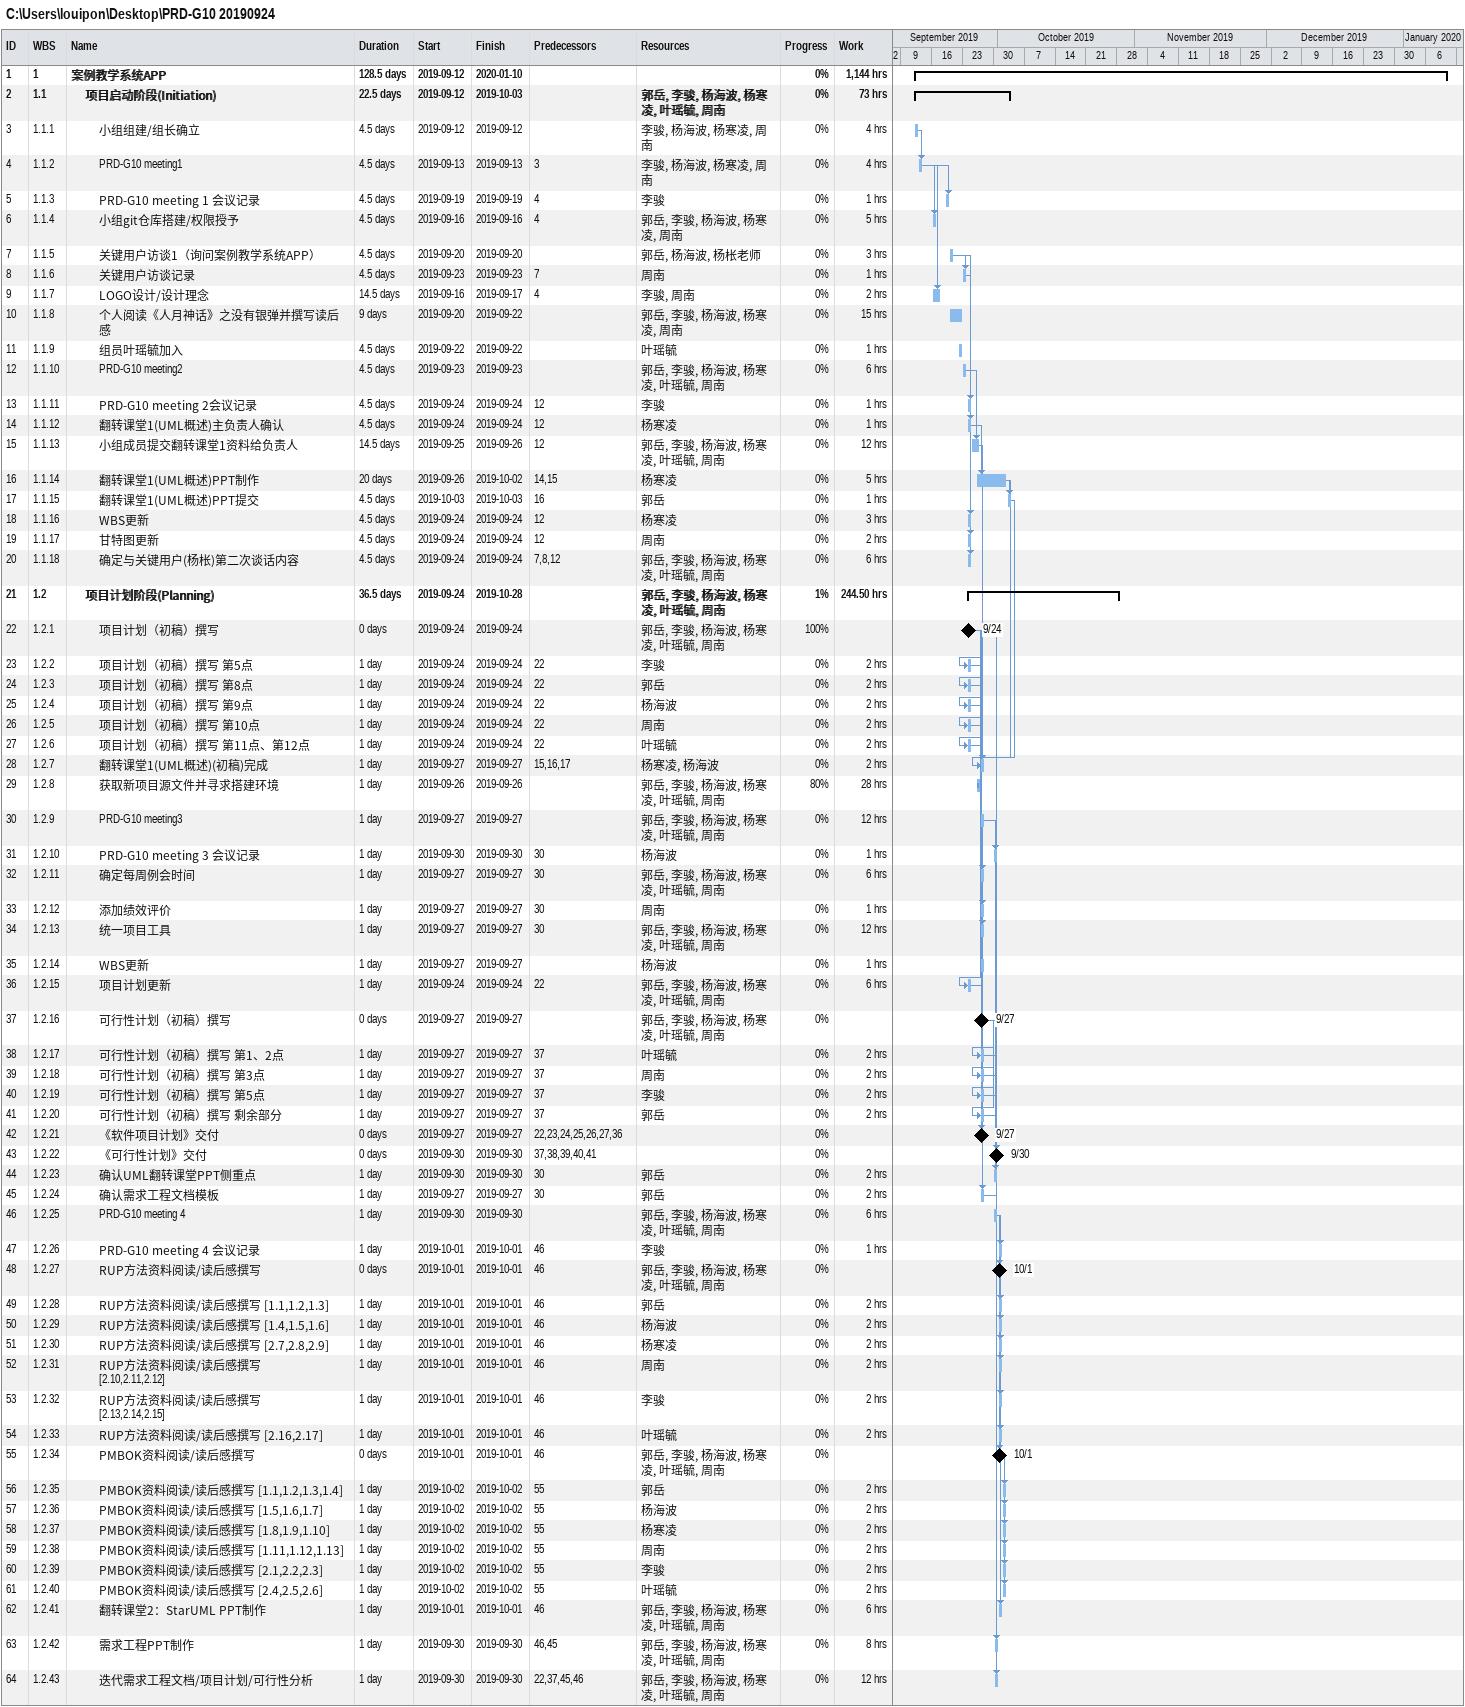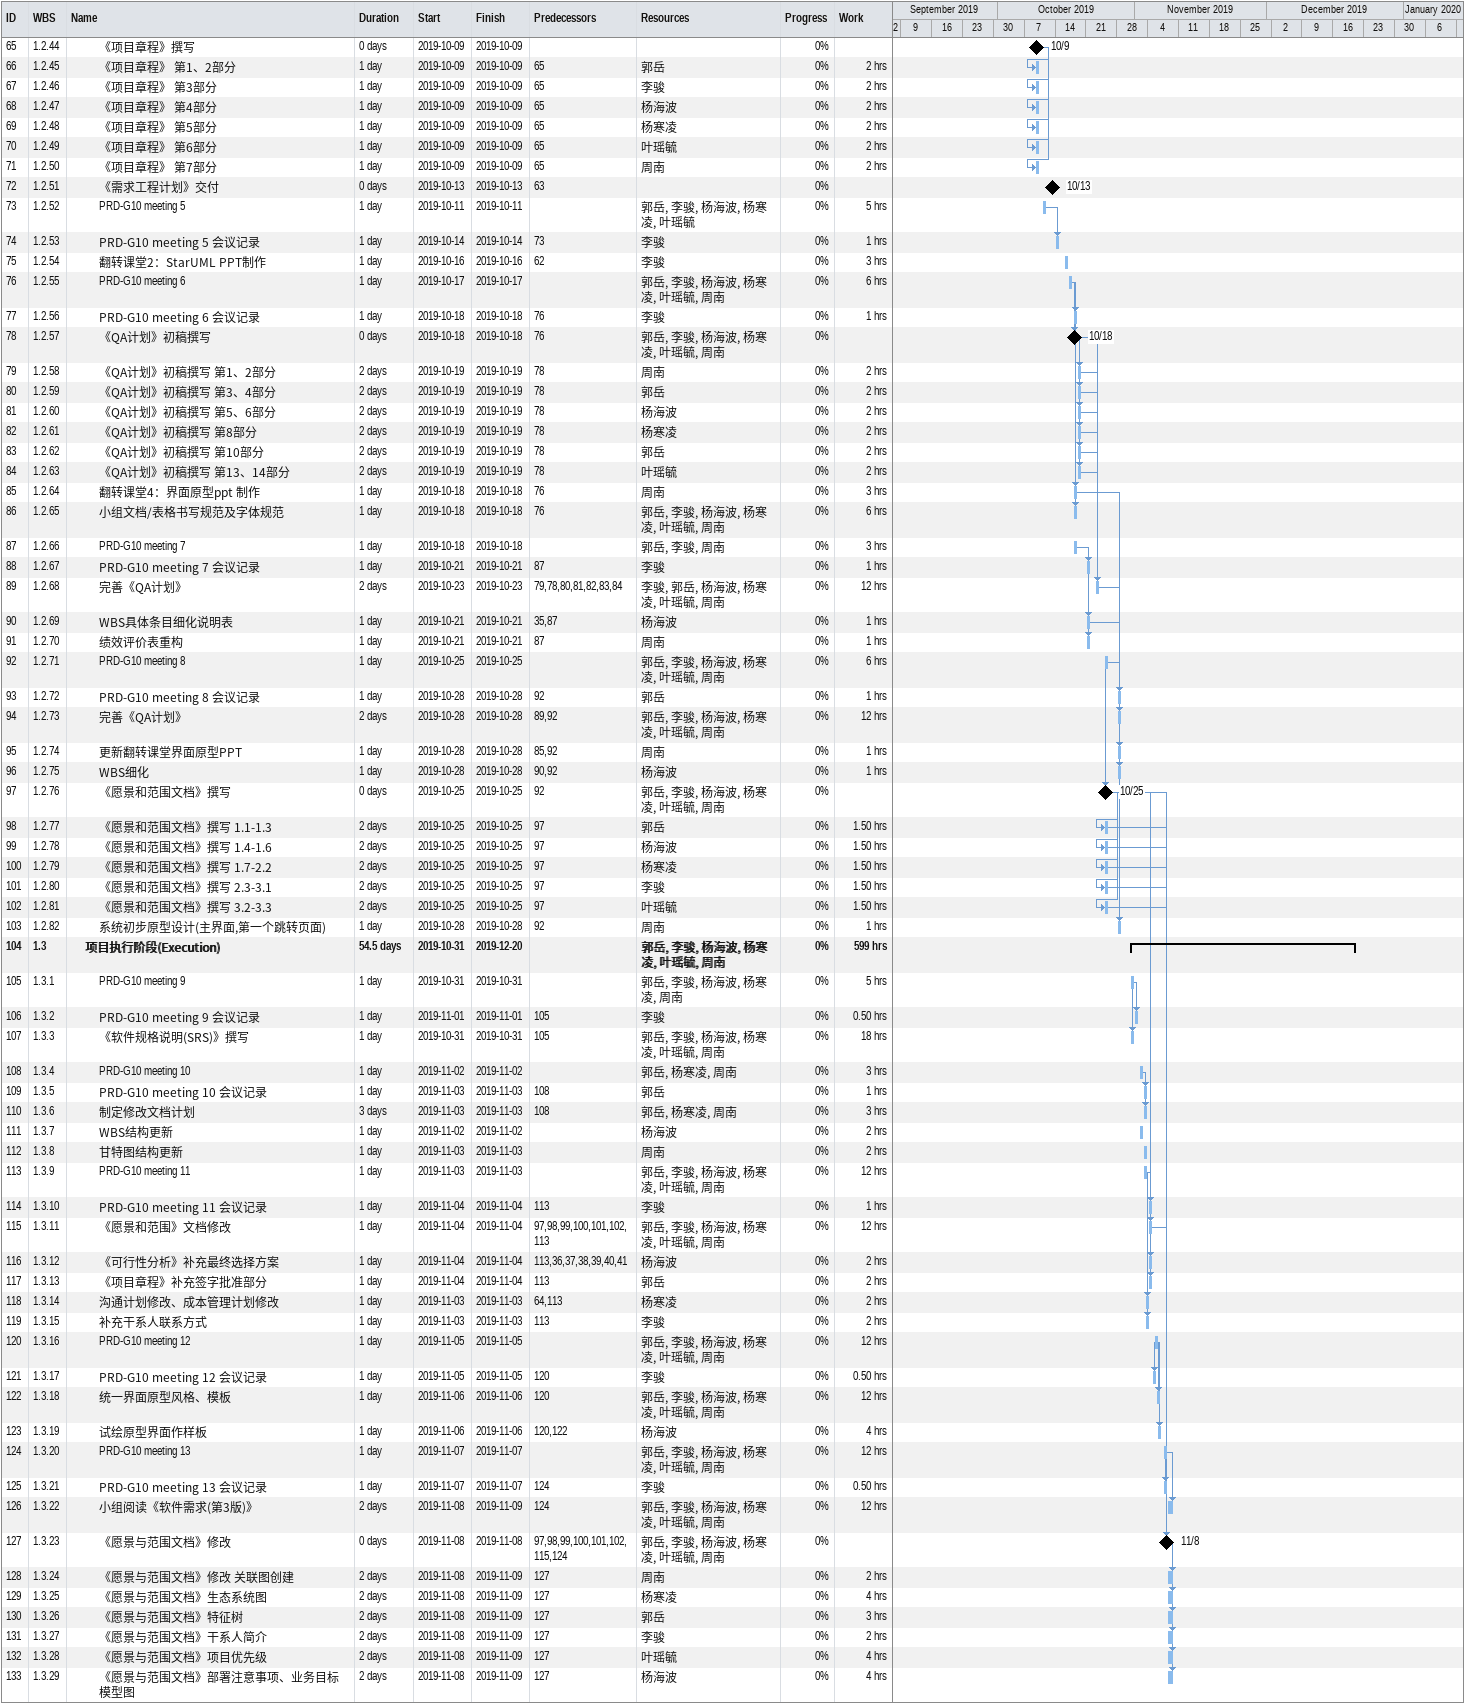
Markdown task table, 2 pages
C:\Users\louipon\Desktop\PRD-G10 20190924

| ID | WBS | Task | Duration | Start | Finish | Predecessors | Resources | % complete | Work (h) |
|---|---|---|---|---|---|---|---|---|---|
| 1 | 1 | **案例教学系统APP** | 128.5d | 2019-09-12 | 2020-01-10 |  |  | 0 | 1144 |
| 2 | 1.1 | **项目启动阶段(Initiation)** | 22.5d | 2019-09-12 | 2019-10-03 |  | 郭岳, 李骏, 杨海波, 杨寒凌, 叶瑶毓, 周南 | 0 | 73 |
| 3 | 1.1.1 | 小组组建/组长确立 | 4.5d | 2019-09-12 | 2019-09-12 |  | 李骏, 杨海波, 杨寒凌, 周南 | 0 | 4 |
| 4 | 1.1.2 | PRD-G10 meeting1 | 4.5d | 2019-09-13 | 2019-09-13 | 3 | 李骏, 杨海波, 杨寒凌, 周南 | 0 | 4 |
| 5 | 1.1.3 | PRD-G10 meeting 1 会议记录 | 4.5d | 2019-09-19 | 2019-09-19 | 4 | 李骏 | 0 | 1 |
| 6 | 1.1.4 | 小组git仓库搭建/权限授予 | 4.5d | 2019-09-16 | 2019-09-16 | 4 | 郭岳, 李骏, 杨海波, 杨寒凌, 周南 | 0 | 5 |
| 7 | 1.1.5 | 关键用户访谈1（询问案例教学系统APP） | 4.5d | 2019-09-20 | 2019-09-20 |  | 郭岳, 杨海波, 杨枨老师 | 0 | 3 |
| 8 | 1.1.6 | 关键用户访谈记录 | 4.5d | 2019-09-23 | 2019-09-23 | 7 | 周南 | 0 | 1 |
| 9 | 1.1.7 | LOGO设计/设计理念 | 14.5d | 2019-09-16 | 2019-09-17 | 4 | 李骏, 周南 | 0 | 2 |
| 10 | 1.1.8 | 个人阅读《人月神话》之没有银弹并撰写读后感 | 9d | 2019-09-20 | 2019-09-22 |  | 郭岳, 李骏, 杨海波, 杨寒凌, 周南 | 0 | 15 |
| 11 | 1.1.9 | 组员叶瑶毓加入 | 4.5d | 2019-09-22 | 2019-09-22 |  | 叶瑶毓 | 0 | 1 |
| 12 | 1.1.10 | PRD-G10 meeting2 | 4.5d | 2019-09-23 | 2019-09-23 |  | 郭岳, 李骏, 杨海波, 杨寒凌, 叶瑶毓, 周南 | 0 | 6 |
| 13 | 1.1.11 | PRD-G10 meeting 2会议记录 | 4.5d | 2019-09-24 | 2019-09-24 | 12 | 李骏 | 0 | 1 |
| 14 | 1.1.12 | 翻转课堂1(UML概述)主负责人确认 | 4.5d | 2019-09-24 | 2019-09-24 | 12 | 杨寒凌 | 0 | 1 |
| 15 | 1.1.13 | 小组成员提交翻转课堂1资料给负责人 | 14.5d | 2019-09-25 | 2019-09-26 | 12 | 郭岳, 李骏, 杨海波, 杨寒凌, 叶瑶毓, 周南 | 0 | 12 |
| 16 | 1.1.14 | 翻转课堂1(UML概述)PPT制作 | 20d | 2019-09-26 | 2019-10-02 | 14, 15 | 杨寒凌 | 0 | 5 |
| 17 | 1.1.15 | 翻转课堂1(UML概述)PPT提交 | 4.5d | 2019-10-03 | 2019-10-03 | 16 | 郭岳 | 0 | 1 |
| 18 | 1.1.16 | WBS更新 | 4.5d | 2019-09-24 | 2019-09-24 | 12 | 杨寒凌 | 0 | 3 |
| 19 | 1.1.17 | 甘特图更新 | 4.5d | 2019-09-24 | 2019-09-24 | 12 | 周南 | 0 | 2 |
| 20 | 1.1.18 | 确定与关键用户(杨枨)第二次谈话内容 | 4.5d | 2019-09-24 | 2019-09-24 | 7, 8, 12 | 郭岳, 李骏, 杨海波, 杨寒凌, 叶瑶毓, 周南 | 0 | 6 |
| 21 | 1.2 | **项目计划阶段(Planning)** | 36.5d | 2019-09-24 | 2019-10-28 |  | 郭岳, 李骏, 杨海波, 杨寒凌, 叶瑶毓, 周南 | 1 | 244.50 |
| 22 | 1.2.1 | 项目计划（初稿）撰写 | 0d | 2019-09-24 | 2019-09-24 |  | 郭岳, 李骏, 杨海波, 杨寒凌, 叶瑶毓, 周南 | 100 |  |
| 23 | 1.2.2 | 项目计划（初稿）撰写 第5点 | 1d | 2019-09-24 | 2019-09-24 | 22 | 李骏 | 0 | 2 |
| 24 | 1.2.3 | 项目计划（初稿）撰写 第8点 | 1d | 2019-09-24 | 2019-09-24 | 22 | 郭岳 | 0 | 2 |
| 25 | 1.2.4 | 项目计划（初稿）撰写 第9点 | 1d | 2019-09-24 | 2019-09-24 | 22 | 杨海波 | 0 | 2 |
| 26 | 1.2.5 | 项目计划（初稿）撰写 第10点 | 1d | 2019-09-24 | 2019-09-24 | 22 | 周南 | 0 | 2 |
| 27 | 1.2.6 | 项目计划（初稿）撰写 第11点、第12点 | 1d | 2019-09-24 | 2019-09-24 | 22 | 叶瑶毓 | 0 | 2 |
| 28 | 1.2.7 | 翻转课堂1(UML概述)(初稿)完成 | 1d | 2019-09-27 | 2019-09-27 | 15, 16, 17 | 杨寒凌, 杨海波 | 0 | 2 |
| 29 | 1.2.8 | 获取新项目源文件并寻求搭建环境 | 1d | 2019-09-26 | 2019-09-26 |  | 郭岳, 李骏, 杨海波, 杨寒凌, 叶瑶毓, 周南 | 80 | 28 |
| 30 | 1.2.9 | PRD-G10 meeting3 | 1d | 2019-09-27 | 2019-09-27 |  | 郭岳, 李骏, 杨海波, 杨寒凌, 叶瑶毓, 周南 | 0 | 12 |
| 31 | 1.2.10 | PRD-G10 meeting 3 会议记录 | 1d | 2019-09-30 | 2019-09-30 | 30 | 杨海波 | 0 | 1 |
| 32 | 1.2.11 | 确定每周例会时间 | 1d | 2019-09-27 | 2019-09-27 | 30 | 郭岳, 李骏, 杨海波, 杨寒凌, 叶瑶毓, 周南 | 0 | 6 |
| 33 | 1.2.12 | 添加绩效评价 | 1d | 2019-09-27 | 2019-09-27 | 30 | 周南 | 0 | 1 |
| 34 | 1.2.13 | 统一项目工具 | 1d | 2019-09-27 | 2019-09-27 | 30 | 郭岳, 李骏, 杨海波, 杨寒凌, 叶瑶毓, 周南 | 0 | 12 |
| 35 | 1.2.14 | WBS更新 | 1d | 2019-09-27 | 2019-09-27 |  | 杨海波 | 0 | 1 |
| 36 | 1.2.15 | 项目计划更新 | 1d | 2019-09-24 | 2019-09-24 | 22 | 郭岳, 李骏, 杨海波, 杨寒凌, 叶瑶毓, 周南 | 0 | 6 |
| 37 | 1.2.16 | 可行性计划（初稿）撰写 | 0d | 2019-09-27 | 2019-09-27 |  | 郭岳, 李骏, 杨海波, 杨寒凌, 叶瑶毓, 周南 | 0 |  |
| 38 | 1.2.17 | 可行性计划（初稿）撰写 第1、2点 | 1d | 2019-09-27 | 2019-09-27 | 37 | 叶瑶毓 | 0 | 2 |
| 39 | 1.2.18 | 可行性计划（初稿）撰写 第3点 | 1d | 2019-09-27 | 2019-09-27 | 37 | 周南 | 0 | 2 |
| 40 | 1.2.19 | 可行性计划（初稿）撰写 第5点 | 1d | 2019-09-27 | 2019-09-27 | 37 | 李骏 | 0 | 2 |
| 41 | 1.2.20 | 可行性计划（初稿）撰写 剩余部分 | 1d | 2019-09-27 | 2019-09-27 | 37 | 郭岳 | 0 | 2 |
| 42 | 1.2.21 | 《软件项目计划》交付 | 0d | 2019-09-27 | 2019-09-27 | 22, 23, 24, 25, 26, 27, 36 |  | 0 |  |
| 43 | 1.2.22 | 《可行性计划》交付 | 0d | 2019-09-30 | 2019-09-30 | 37, 38, 39, 40, 41 |  | 0 |  |
| 44 | 1.2.23 | 确认UML翻转课堂PPT侧重点 | 1d | 2019-09-30 | 2019-09-30 | 30 | 郭岳 | 0 | 2 |
| 45 | 1.2.24 | 确认需求工程文档模板 | 1d | 2019-09-27 | 2019-09-27 | 30 | 郭岳 | 0 | 2 |
| 46 | 1.2.25 | PRD-G10 meeting 4 | 1d | 2019-09-30 | 2019-09-30 |  | 郭岳, 李骏, 杨海波, 杨寒凌, 叶瑶毓, 周南 | 0 | 6 |
| 47 | 1.2.26 | PRD-G10 meeting 4 会议记录 | 1d | 2019-10-01 | 2019-10-01 | 46 | 李骏 | 0 | 1 |
| 48 | 1.2.27 | RUP方法资料阅读/读后感撰写 | 0d | 2019-10-01 | 2019-10-01 | 46 | 郭岳, 李骏, 杨海波, 杨寒凌, 叶瑶毓, 周南 | 0 |  |
| 49 | 1.2.28 | RUP方法资料阅读/读后感撰写 [1.1,1.2,1.3] | 1d | 2019-10-01 | 2019-10-01 | 46 | 郭岳 | 0 | 2 |
| 50 | 1.2.29 | RUP方法资料阅读/读后感撰写 [1.4,1.5,1.6] | 1d | 2019-10-01 | 2019-10-01 | 46 | 杨海波 | 0 | 2 |
| 51 | 1.2.30 | RUP方法资料阅读/读后感撰写 [2.7,2.8,2.9] | 1d | 2019-10-01 | 2019-10-01 | 46 | 杨寒凌 | 0 | 2 |
| 52 | 1.2.31 | RUP方法资料阅读/读后感撰写 [2.10,2.11,2.12] | 1d | 2019-10-01 | 2019-10-01 | 46 | 周南 | 0 | 2 |
| 53 | 1.2.32 | RUP方法资料阅读/读后感撰写 [2.13,2.14,2.15] | 1d | 2019-10-01 | 2019-10-01 | 46 | 李骏 | 0 | 2 |
| 54 | 1.2.33 | RUP方法资料阅读/读后感撰写 [2.16,2.17] | 1d | 2019-10-01 | 2019-10-01 | 46 | 叶瑶毓 | 0 | 2 |
| 55 | 1.2.34 | PMBOK资料阅读/读后感撰写 | 0d | 2019-10-01 | 2019-10-01 | 46 | 郭岳, 李骏, 杨海波, 杨寒凌, 叶瑶毓, 周南 | 0 |  |
| 56 | 1.2.35 | PMBOK资料阅读/读后感撰写 [1.1,1.2,1.3,1.4] | 1d | 2019-10-02 | 2019-10-02 | 55 | 郭岳 | 0 | 2 |
| 57 | 1.2.36 | PMBOK资料阅读/读后感撰写 [1.5,1.6,1.7] | 1d | 2019-10-02 | 2019-10-02 | 55 | 杨海波 | 0 | 2 |
| 58 | 1.2.37 | PMBOK资料阅读/读后感撰写 [1.8,1.9,1.10] | 1d | 2019-10-02 | 2019-10-02 | 55 | 杨寒凌 | 0 | 2 |
| 59 | 1.2.38 | PMBOK资料阅读/读后感撰写 [1.11,1.12,1.13] | 1d | 2019-10-02 | 2019-10-02 | 55 | 周南 | 0 | 2 |
| 60 | 1.2.39 | PMBOK资料阅读/读后感撰写 [2.1,2.2,2.3] | 1d | 2019-10-02 | 2019-10-02 | 55 | 李骏 | 0 | 2 |
| 61 | 1.2.40 | PMBOK资料阅读/读后感撰写 [2.4,2.5,2.6] | 1d | 2019-10-02 | 2019-10-02 | 55 | 叶瑶毓 | 0 | 2 |
| 62 | 1.2.41 | 翻转课堂2：StarUML PPT制作 | 1d | 2019-10-01 | 2019-10-01 | 46 | 郭岳, 李骏, 杨海波, 杨寒凌, 叶瑶毓, 周南 | 0 | 6 |
| 63 | 1.2.42 | 需求工程PPT制作 | 1d | 2019-09-30 | 2019-09-30 | 46, 45 | 郭岳, 李骏, 杨海波, 杨寒凌, 叶瑶毓, 周南 | 0 | 8 |
| 64 | 1.2.43 | 迭代需求工程文档/项目计划/可行性分析 | 1d | 2019-09-30 | 2019-09-30 | 22, 37, 45, 46 | 郭岳, 李骏, 杨海波, 杨寒凌, 叶瑶毓, 周南 | 0 | 12 |
| 65 | 1.2.44 | 《项目章程》撰写 | 0d | 2019-10-09 | 2019-10-09 |  |  | 0 |  |
| 66 | 1.2.45 | 《项目章程》 第1、2部分 | 1d | 2019-10-09 | 2019-10-09 | 65 | 郭岳 | 0 | 2 |
| 67 | 1.2.46 | 《项目章程》 第3部分 | 1d | 2019-10-09 | 2019-10-09 | 65 | 李骏 | 0 | 2 |
| 68 | 1.2.47 | 《项目章程》 第4部分 | 1d | 2019-10-09 | 2019-10-09 | 65 | 杨海波 | 0 | 2 |
| 69 | 1.2.48 | 《项目章程》 第5部分 | 1d | 2019-10-09 | 2019-10-09 | 65 | 杨寒凌 | 0 | 2 |
| 70 | 1.2.49 | 《项目章程》 第6部分 | 1d | 2019-10-09 | 2019-10-09 | 65 | 叶瑶毓 | 0 | 2 |
| 71 | 1.2.50 | 《项目章程》 第7部分 | 1d | 2019-10-09 | 2019-10-09 | 65 | 周南 | 0 | 2 |
| 72 | 1.2.51 | 《需求工程计划》交付 | 0d | 2019-10-13 | 2019-10-13 | 63 |  | 0 |  |
| 73 | 1.2.52 | PRD-G10 meeting 5 | 1d | 2019-10-11 | 2019-10-11 |  | 郭岳, 李骏, 杨海波, 杨寒凌, 叶瑶毓 | 0 | 5 |
| 74 | 1.2.53 | PRD-G10 meeting 5 会议记录 | 1d | 2019-10-14 | 2019-10-14 | 73 | 李骏 | 0 | 1 |
| 75 | 1.2.54 | 翻转课堂2：StarUML PPT制作 | 1d | 2019-10-16 | 2019-10-16 | 62 | 李骏 | 0 | 3 |
| 76 | 1.2.55 | PRD-G10 meeting 6 | 1d | 2019-10-17 | 2019-10-17 |  | 郭岳, 李骏, 杨海波, 杨寒凌, 叶瑶毓, 周南 | 0 | 6 |
| 77 | 1.2.56 | PRD-G10 meeting 6 会议记录 | 1d | 2019-10-18 | 2019-10-18 | 76 | 李骏 | 0 | 1 |
| 78 | 1.2.57 | 《QA计划》初稿撰写 | 0d | 2019-10-18 | 2019-10-18 | 76 | 郭岳, 李骏, 杨海波, 杨寒凌, 叶瑶毓, 周南 | 0 |  |
| 79 | 1.2.58 | 《QA计划》初稿撰写 第1、2部分 | 2d | 2019-10-19 | 2019-10-19 | 78 | 周南 | 0 | 2 |
| 80 | 1.2.59 | 《QA计划》初稿撰写 第3、4部分 | 2d | 2019-10-19 | 2019-10-19 | 78 | 郭岳 | 0 | 2 |
| 81 | 1.2.60 | 《QA计划》初稿撰写 第5、6部分 | 2d | 2019-10-19 | 2019-10-19 | 78 | 杨海波 | 0 | 2 |
| 82 | 1.2.61 | 《QA计划》初稿撰写 第8部分 | 2d | 2019-10-19 | 2019-10-19 | 78 | 杨寒凌 | 0 | 2 |
| 83 | 1.2.62 | 《QA计划》初稿撰写 第10部分 | 2d | 2019-10-19 | 2019-10-19 | 78 | 郭岳 | 0 | 2 |
| 84 | 1.2.63 | 《QA计划》初稿撰写 第13、14部分 | 2d | 2019-10-19 | 2019-10-19 | 78 | 叶瑶毓 | 0 | 2 |
| 85 | 1.2.64 | 翻转课堂4：界面原型ppt 制作 | 1d | 2019-10-18 | 2019-10-18 | 76 | 周南 | 0 | 3 |
| 86 | 1.2.65 | 小组文档/表格书写规范及字体规范 | 1d | 2019-10-18 | 2019-10-18 | 76 | 郭岳, 李骏, 杨海波, 杨寒凌, 叶瑶毓, 周南 | 0 | 6 |
| 87 | 1.2.66 | PRD-G10 meeting 7 | 1d | 2019-10-18 | 2019-10-18 |  | 郭岳, 李骏, 周南 | 0 | 3 |
| 88 | 1.2.67 | PRD-G10 meeting 7 会议记录 | 1d | 2019-10-21 | 2019-10-21 | 87 | 李骏 | 0 | 1 |
| 89 | 1.2.68 | 完善《QA计划》 | 2d | 2019-10-23 | 2019-10-23 | 79, 78, 80, 81, 82, 83, 84 | 李骏, 郭岳, 杨海波, 杨寒凌, 叶瑶毓, 周南 | 0 | 12 |
| 90 | 1.2.69 | WBS具体条目细化说明表 | 1d | 2019-10-21 | 2019-10-21 | 35, 87 | 杨海波 | 0 | 1 |
| 91 | 1.2.70 | 绩效评价表重构 | 1d | 2019-10-21 | 2019-10-21 | 87 | 周南 | 0 | 1 |
| 92 | 1.2.71 | PRD-G10 meeting 8 | 1d | 2019-10-25 | 2019-10-25 |  | 郭岳, 李骏, 杨海波, 杨寒凌, 叶瑶毓, 周南 | 0 | 6 |
| 93 | 1.2.72 | PRD-G10 meeting 8 会议记录 | 1d | 2019-10-28 | 2019-10-28 | 92 | 郭岳 | 0 | 1 |
| 94 | 1.2.73 | 完善《QA计划》 | 2d | 2019-10-28 | 2019-10-28 | 89, 92 | 郭岳, 李骏, 杨海波, 杨寒凌, 叶瑶毓, 周南 | 0 | 12 |
| 95 | 1.2.74 | 更新翻转课堂界面原型PPT | 1d | 2019-10-28 | 2019-10-28 | 85, 92 | 周南 | 0 | 1 |
| 96 | 1.2.75 | WBS细化 | 1d | 2019-10-28 | 2019-10-28 | 90, 92 | 杨海波 | 0 | 1 |
| 97 | 1.2.76 | 《愿景和范围文档》撰写 | 0d | 2019-10-25 | 2019-10-25 | 92 | 郭岳, 李骏, 杨海波, 杨寒凌, 叶瑶毓, 周南 | 0 |  |
| 98 | 1.2.77 | 《愿景和范围文档》撰写 1.1-1.3 | 2d | 2019-10-25 | 2019-10-25 | 97 | 郭岳 | 0 | 1.50 |
| 99 | 1.2.78 | 《愿景和范围文档》撰写 1.4-1.6 | 2d | 2019-10-25 | 2019-10-25 | 97 | 杨海波 | 0 | 1.50 |
| 100 | 1.2.79 | 《愿景和范围文档》撰写 1.7-2.2 | 2d | 2019-10-25 | 2019-10-25 | 97 | 杨寒凌 | 0 | 1.50 |
| 101 | 1.2.80 | 《愿景和范围文档》撰写 2.3-3.1 | 2d | 2019-10-25 | 2019-10-25 | 97 | 李骏 | 0 | 1.50 |
| 102 | 1.2.81 | 《愿景和范围文档》撰写 3.2-3.3 | 2d | 2019-10-25 | 2019-10-25 | 97 | 叶瑶毓 | 0 | 1.50 |
| 103 | 1.2.82 | 系统初步原型设计(主界面,第一个跳转页面) | 1d | 2019-10-28 | 2019-10-28 | 92 | 周南 | 0 | 1 |
| 104 | 1.3 | **项目执行阶段(Execution)** | 54.5d | 2019-10-31 | 2019-12-20 |  | 郭岳, 李骏, 杨海波, 杨寒凌, 叶瑶毓, 周南 | 0 | 599 |
| 105 | 1.3.1 | PRD-G10 meeting 9 | 1d | 2019-10-31 | 2019-10-31 |  | 郭岳, 李骏, 杨海波, 杨寒凌, 周南 | 0 | 5 |
| 106 | 1.3.2 | PRD-G10 meeting 9 会议记录 | 1d | 2019-11-01 | 2019-11-01 | 105 | 李骏 | 0 | 0.50 |
| 107 | 1.3.3 | 《软件规格说明(SRS)》撰写 | 1d | 2019-10-31 | 2019-10-31 | 105 | 郭岳, 李骏, 杨海波, 杨寒凌, 叶瑶毓, 周南 | 0 | 18 |
| 108 | 1.3.4 | PRD-G10 meeting 10 | 1d | 2019-11-02 | 2019-11-02 |  | 郭岳, 杨寒凌, 周南 | 0 | 3 |
| 109 | 1.3.5 | PRD-G10 meeting 10 会议记录 | 1d | 2019-11-03 | 2019-11-03 | 108 | 郭岳 | 0 | 1 |
| 110 | 1.3.6 | 制定修改文档计划 | 3d | 2019-11-03 | 2019-11-03 | 108 | 郭岳, 杨寒凌, 周南 | 0 | 3 |
| 111 | 1.3.7 | WBS结构更新 | 1d | 2019-11-02 | 2019-11-02 |  | 杨海波 | 0 | 2 |
| 112 | 1.3.8 | 甘特图结构更新 | 1d | 2019-11-03 | 2019-11-03 |  | 周南 | 0 | 2 |
| 113 | 1.3.9 | PRD-G10 meeting 11 | 1d | 2019-11-03 | 2019-11-03 |  | 郭岳, 李骏, 杨海波, 杨寒凌, 叶瑶毓, 周南 | 0 | 12 |
| 114 | 1.3.10 | PRD-G10 meeting 11 会议记录 | 1d | 2019-11-04 | 2019-11-04 | 113 | 李骏 | 0 | 1 |
| 115 | 1.3.11 | 《愿景和范围》文档修改 | 1d | 2019-11-04 | 2019-11-04 | 97, 98, 99, 100, 101, 102, 113 | 郭岳, 李骏, 杨海波, 杨寒凌, 叶瑶毓, 周南 | 0 | 12 |
| 116 | 1.3.12 | 《可行性分析》补充最终选择方案 | 1d | 2019-11-04 | 2019-11-04 | 113, 36, 37, 38, 39, 40, 41 | 杨海波 | 0 | 2 |
| 117 | 1.3.13 | 《项目章程》补充签字批准部分 | 1d | 2019-11-04 | 2019-11-04 | 113 | 郭岳 | 0 | 2 |
| 118 | 1.3.14 | 沟通计划修改、成本管理计划修改 | 1d | 2019-11-03 | 2019-11-03 | 64, 113 | 杨寒凌 | 0 | 2 |
| 119 | 1.3.15 | 补充干系人联系方式 | 1d | 2019-11-03 | 2019-11-03 | 113 | 李骏 | 0 | 2 |
| 120 | 1.3.16 | PRD-G10 meeting 12 | 1d | 2019-11-05 | 2019-11-05 |  | 郭岳, 李骏, 杨海波, 杨寒凌, 叶瑶毓, 周南 | 0 | 12 |
| 121 | 1.3.17 | PRD-G10 meeting 12 会议记录 | 1d | 2019-11-05 | 2019-11-05 | 120 | 李骏 | 0 | 0.50 |
| 122 | 1.3.18 | 统一界面原型风格、模板 | 1d | 2019-11-06 | 2019-11-06 | 120 | 郭岳, 李骏, 杨海波, 杨寒凌, 叶瑶毓, 周南 | 0 | 12 |
| 123 | 1.3.19 | 试绘原型界面作样板 | 1d | 2019-11-06 | 2019-11-06 | 120, 122 | 杨海波 | 0 | 4 |
| 124 | 1.3.20 | PRD-G10 meeting 13 | 1d | 2019-11-07 | 2019-11-07 |  | 郭岳, 李骏, 杨海波, 杨寒凌, 叶瑶毓, 周南 | 0 | 12 |
| 125 | 1.3.21 | PRD-G10 meeting 13 会议记录 | 1d | 2019-11-07 | 2019-11-07 | 124 | 李骏 | 0 | 0.50 |
| 126 | 1.3.22 | 小组阅读《软件需求(第3版)》 | 2d | 2019-11-08 | 2019-11-09 | 124 | 郭岳, 李骏, 杨海波, 杨寒凌, 叶瑶毓, 周南 | 0 | 12 |
| 127 | 1.3.23 | 《愿景与范围文档》修改 | 0d | 2019-11-08 | 2019-11-08 | 97, 98, 99, 100, 101, 102, 115, 124 | 郭岳, 李骏, 杨海波, 杨寒凌, 叶瑶毓, 周南 | 0 |  |
| 128 | 1.3.24 | 《愿景与范围文档》修改 关联图创建 | 2d | 2019-11-08 | 2019-11-09 | 127 | 周南 | 0 | 2 |
| 129 | 1.3.25 | 《愿景与范围文档》生态系统图 | 2d | 2019-11-08 | 2019-11-09 | 127 | 杨寒凌 | 0 | 4 |
| 130 | 1.3.26 | 《愿景与范围文档》特征树 | 2d | 2019-11-08 | 2019-11-09 | 127 | 郭岳 | 0 | 3 |
| 131 | 1.3.27 | 《愿景与范围文档》干系人简介 | 2d | 2019-11-08 | 2019-11-09 | 127 | 李骏 | 0 | 2 |
| 132 | 1.3.28 | 《愿景与范围文档》项目优先级 | 2d | 2019-11-08 | 2019-11-09 | 127 | 叶瑶毓 | 0 | 4 |
| 133 | 1.3.29 | 《愿景与范围文档》部署注意事项、业务目标模型图 | 2d | 2019-11-08 | 2019-11-09 | 127 | 杨海波 | 0 | 4 |
